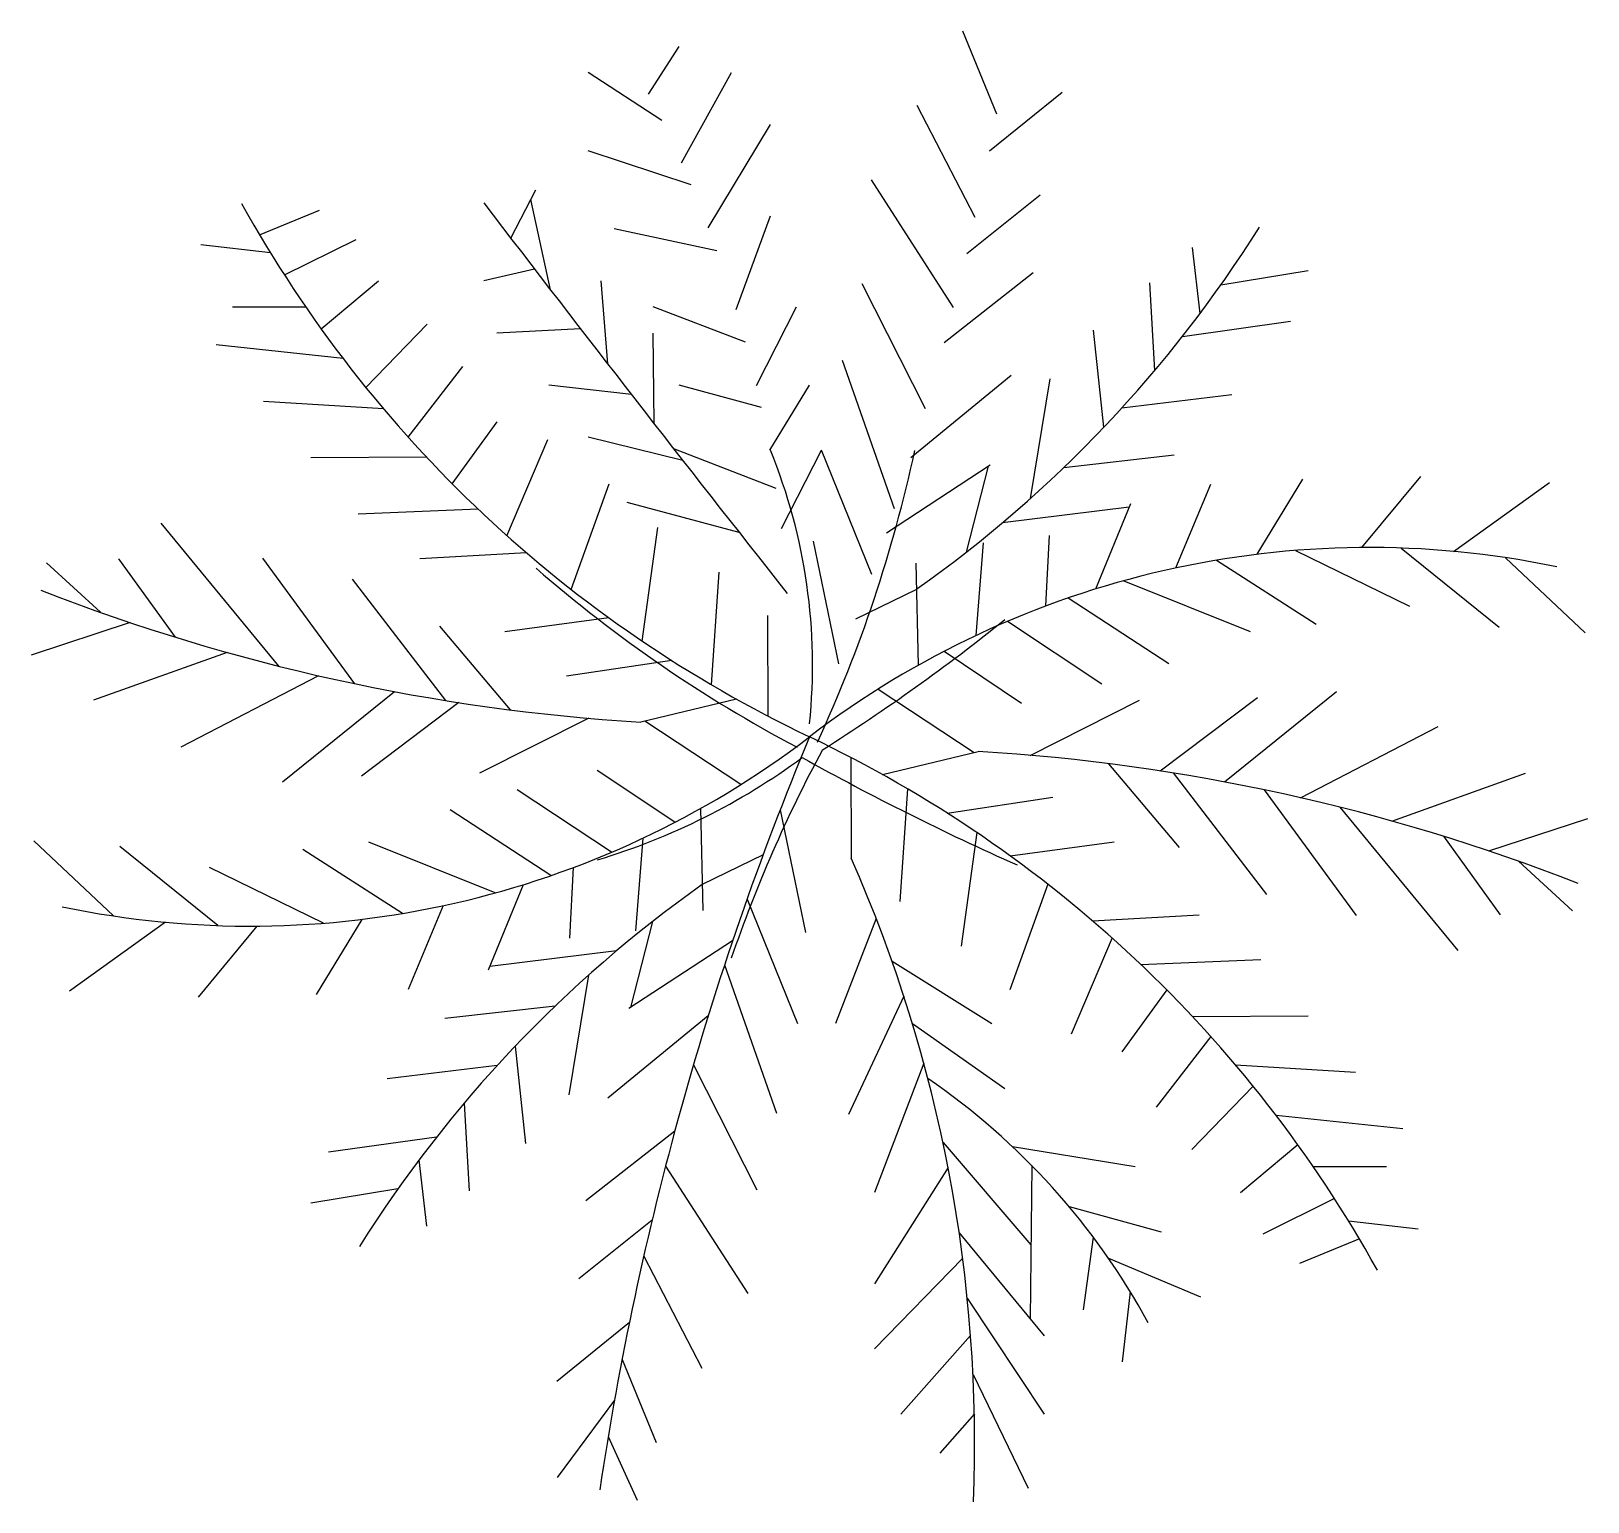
# Model space of a CAD drawing. Extents: x -2.12 to 2.09, y -2.02 to 1.95.
import ezdxf

# ---------------------------------------------------------------- set-up
doc = ezdxf.new("R2010")
doc.units = 0
doc.header["$MEASUREMENT"] = 0
doc.layers.get('0').update_dxf_attribs({"linetype": 'CONTINUOUS'})
doc.layers.add('ARVORE', color=2, linetype='CONTINUOUS')

# ---------------------------------------------------------------- blocks, each defined once
blk = doc.blocks.new('PALMEI')
for p, q in [((0.2196, 0.7817), (0.1759, 0.8879)), ((-0.2262, 0.8071), (-0.1869, 0.8682)), ((-0.2092, 0.7736), (-0.3035, 0.8349)), ((-0.1839, 0.7195), (-0.1202, 0.8349)), ((0.2102, 0.7346), (0.3029, 0.8099)), ((0.1919, 0.6495), (0.1174, 0.7926)), ((-0.1497, 0.6363), (-0.0702, 0.7682)), ((-0.1717, 0.6913), (-0.3035, 0.7349)), ((0.164, 0.5344), (0.0589, 0.6974)), ((-0.4023, 0.623), (-0.3702, 0.6849)), ((0.1812, 0.6035), (0.2747, 0.6785)), ((-0.7237, 0.6271), (-0.6472, 0.6588)), ((-0.3516, 0.5569), (-0.3768, 0.6723)), ((-0.1141, 0.5317), (-0.0702, 0.6516)), ((-0.692, 0.5759), (-0.6003, 0.6212)), ((-0.1388, 0.6068), (-0.2702, 0.6349)), ((-0.7098, 0.6041), (-0.7988, 0.6144)), ((0.4794, 0.5264), (0.4696, 0.6112)), ((-0.372, 0.5835), (-0.4369, 0.5682)), ((0.1521, 0.4895), (0.266, 0.5789)), ((0.5062, 0.5633), (0.6176, 0.5816)), ((-0.6451, 0.5069), (-0.5714, 0.5685)), ((-0.2783, 0.462), (-0.2869, 0.5682)), ((0.1282, 0.4046), (0.0472, 0.5645)), ((0.4215, 0.4537), (0.4154, 0.5658)), ((-0.6647, 0.5348), (-0.7584, 0.5347)), ((-0.102, 0.4898), (-0.2202, 0.5349)), ((-0.088, 0.4346), (-0.0369, 0.5349)), ((-0.5878, 0.4318), (-0.5094, 0.5129)), ((-0.3131, 0.507), (-0.4202, 0.5016)), ((-0.2191, 0.3858), (-0.2202, 0.5016)), ((0.3565, 0.381), (0.3432, 0.5052)), ((0.4568, 0.497), (0.5951, 0.5166)), ((-0.617, 0.469), (-0.7794, 0.4863)), ((-0.5338, 0.3685), (-0.4639, 0.4587)), ((0.0884, 0.2767), (0.0219, 0.4664)), ((0.1093, 0.3421), (0.2378, 0.4475)), ((0.2626, 0.2899), (0.2876, 0.4431)), ((-0.2478, 0.4227), (-0.3535, 0.4349)), ((-0.0816, 0.4063), (-0.1869, 0.4349)), ((-0.0708, 0.3515), (-0.0202, 0.4349)), ((0.3794, 0.4057), (0.52, 0.4228)), ((-0.5652, 0.4045), (-0.7188, 0.4141)), ((-0.4775, 0.3088), (-0.4199, 0.3879)), ((-0.4073, 0.2422), (-0.355, 0.3655)), ((-0.1822, 0.3385), (-0.3035, 0.3682)), ((-0.5102, 0.3427), (-0.6582, 0.3418)), ((-0.0628, 0.3027), (-0.1939, 0.3534)), ((-0.056, 0.2513), (-0.0049, 0.3516)), ((0.0596, 0.1924), (-0.0049, 0.3516)), ((0.3053, 0.3296), (0.4463, 0.3456)), ((0.0782, 0.2459), (0.211, 0.3327)), ((0.1806, 0.2213), (0.2086, 0.3312)), ((-0.3251, 0.1735), (-0.2763, 0.3084)), ((0.4485, 0.201), (0.4932, 0.308)), ((0.5525, 0.2184), (0.6109, 0.3145)), ((0.6866, 0.2271), (0.7618, 0.318)), ((0.8036, 0.2222), (0.9267, 0.3102)), ((-0.1101, 0.2464), (-0.2535, 0.2849)), ((0.2268, 0.2589), (0.3889, 0.279)), ((0.3461, 0.1742), (0.3907, 0.2835)), ((-0.444, 0.2761), (-0.5976, 0.2696)), ((-0.6987, 0.075), (-0.8495, 0.2582)), ((-0.2344, 0.1074), (-0.2143, 0.2528)), ((0.2822, 0.1523), (0.2867, 0.2424)), ((-0.3823, 0.2203), (-0.5189, 0.2126)), ((0.0173, 0.0783), (-0.015, 0.2354)), ((0.1931, 0.1147), (0.2023, 0.2331)), ((0.6015, 0.2234), (0.7473, 0.152)), ((0.7367, 0.2264), (0.862, 0.1252)), ((-0.9274, 0.1442), (-0.9964, 0.2076)), ((-0.8312, 0.1122), (-0.9037, 0.2128)), ((-0.6018, 0.0527), (-0.7196, 0.2134)), ((0.1192, 0.0766), (0.1163, 0.2072)), ((0.5005, 0.2109), (0.6281, 0.1289)), ((0.8702, 0.2141), (0.9722, 0.1179)), ((-0.4854, 0.0312), (-0.6049, 0.1866)), ((-0.1457, 0.0514), (-0.1356, 0.1957)), ((0.3818, 0.1846), (0.5437, 0.1196)), ((0.0392, 0.1359), (0.1171, 0.174)), ((0.3106, 0.1625), (0.4397, 0.0785)), ((-0.073, 0.0112), (-0.0736, 0.1401)), ((-0.8893, 0.131), (-1.016, 0.0893)), ((-0.4026, 0.0193), (-0.493, 0.1266)), ((-0.277, 0.1372), (-0.41, 0.1194)), ((0.2333, 0.1327), (0.3538, 0.0525)), ((-0.7651, 0.0927), (-0.9363, 0.0316)), ((-0.1965, 0.0825), (-0.3313, 0.0623)), ((0.152, 0.0943), (0.2512, 0.0281)), ((-0.6483, 0.0629), (-0.8244, -0.0284)), ((-0.5511, 0.0426), (-0.6945, -0.0732)), ((0.0675, 0.0458), (0.1905, -0.0352)), ((0.5106, -0.0729), (0.6541, 0.043)), ((-0.4689, 0.0286), (-0.5934, -0.0653)), ((-0.1135, 0.033), (-0.2361, 0.0038)), ((0.2621, -0.0389), (0.4021, 0.0316)), ((0.4285, -0.0588), (0.553, 0.0351)), ((-0.3025, 0.0086), (-0.4426, -0.0618)), ((-0.1079, -0.0761), (-0.2309, 0.005)), ((0.6078, -0.0931), (0.784, -0.0018)), ((0.0731, -0.0632), (0.1956, -0.034)), ((-0.1924, -0.1245), (-0.2917, -0.0583)), ((0.0326, -0.0414), (0.0331, -0.1704)), ((0.3622, -0.0495), (0.4526, -0.1569)), ((0.445, -0.0614), (0.5644, -0.2168)), ((0.7246, -0.1229), (0.8959, -0.0618)), ((-0.2737, -0.1629), (-0.3942, -0.0828)), ((0.1053, -0.0816), (0.0952, -0.226)), ((0.1561, -0.1127), (0.2909, -0.0925)), ((0.5614, -0.083), (0.6792, -0.2436)), ((-0.351, -0.1927), (-0.4801, -0.1087)), ((-0.1597, -0.1069), (-0.1568, -0.2374)), ((-0.0578, -0.1085), (-0.0254, -0.2656)), ((0.6583, -0.1053), (0.8091, -0.2884)), ((0.194, -0.1376), (0.1738, -0.283)), ((0.8489, -0.1612), (0.9756, -0.1196)), ((-0.9106, -0.2444), (-1.0126, -0.1481)), ((-0.7771, -0.2567), (-0.9025, -0.1554)), ((-0.5409, -0.2411), (-0.6686, -0.1592)), ((-0.4222, -0.2149), (-0.5841, -0.1498)), ((-0.2336, -0.1449), (-0.2427, -0.2633)), ((0.2365, -0.1674), (0.3695, -0.1496)), ((0.7907, -0.1424), (0.8633, -0.243)), ((-0.0796, -0.1662), (-0.1575, -0.2043)), ((0.887, -0.1744), (0.9559, -0.2378)), ((-0.6419, -0.2536), (-0.7877, -0.1822)), ((-0.3226, -0.1825), (-0.3272, -0.2727)), ((-0.3865, -0.2044), (-0.4311, -0.3138)), ((0.2847, -0.2037), (0.2359, -0.3387)), ((-0.4889, -0.2312), (-0.5337, -0.3383)), ((-0.1001, -0.2227), (-0.0356, -0.3818)), ((-0.844, -0.2524), (-0.9671, -0.3405)), ((-0.7271, -0.2573), (-0.8022, -0.3482)), ((-0.5929, -0.2487), (-0.6513, -0.3447)), ((-0.221, -0.2515), (-0.2491, -0.3614)), ((0.0652, -0.2477), (0.0131, -0.3818)), ((0.3418, -0.2505), (0.4785, -0.2428)), ((-0.1186, -0.2762), (-0.2514, -0.363)), ((0.3668, -0.2725), (0.3146, -0.3957)), ((-0.2672, -0.2891), (-0.4293, -0.3092)), ((-0.1288, -0.3069), (-0.0623, -0.4966)), ((0.0854, -0.3023), (0.2131, -0.3818)), ((0.4035, -0.3063), (0.5572, -0.2999)), ((-0.303, -0.3202), (-0.328, -0.4734)), ((0.1006, -0.3471), (0.0298, -0.4984)), ((0.437, -0.3391), (0.3795, -0.4182)), ((-0.3457, -0.3598), (-0.4868, -0.3758)), ((-0.1498, -0.3723), (-0.2782, -0.4777)), ((0.4697, -0.3729), (0.6178, -0.3721)), ((0.1116, -0.3822), (0.2298, -0.4651)), ((-0.3969, -0.4112), (-0.3836, -0.5354)), ((0.4934, -0.3988), (0.4235, -0.4889)), ((-0.4198, -0.4359), (-0.5604, -0.453)), ((-0.1687, -0.4348), (-0.0877, -0.5948)), ((0.1261, -0.4328), (0.0631, -0.5984)), ((0.5248, -0.4347), (0.6784, -0.4443)), ((0.5474, -0.462), (0.469, -0.5431)), ((-0.462, -0.4839), (-0.4558, -0.596)), ((0.5766, -0.4992), (0.739, -0.5165)), ((-0.4973, -0.5273), (-0.6356, -0.5468)), ((-0.1925, -0.5197), (-0.3064, -0.6091)), ((0.1507, -0.5344), (0.2631, -0.6651)), ((0.6047, -0.5371), (0.531, -0.5987)), ((-0.5198, -0.5566), (-0.51, -0.6415)), ((0.2393, -0.5394), (0.3965, -0.5651)), ((-0.2044, -0.5647), (-0.0993, -0.7276)), ((0.1571, -0.5663), (0.0631, -0.7151)), ((0.2643, -0.5639), (0.262, -0.7601)), ((0.6243, -0.565), (0.718, -0.5649)), ((-0.5467, -0.5935), (-0.658, -0.6118)), ((0.3118, -0.6162), (0.4298, -0.6484)), ((0.6516, -0.6061), (0.5599, -0.6514)), ((-0.2216, -0.6337), (-0.3151, -0.7087)), ((0.6694, -0.6343), (0.7584, -0.6447)), ((0.1713, -0.6497), (0.2798, -0.7818)), ((0.3428, -0.6554), (0.3298, -0.7484)), ((0.6833, -0.6574), (0.6068, -0.689)), ((-0.2323, -0.6798), (-0.1578, -0.8229)), ((0.1758, -0.6823), (0.0631, -0.7984)), ((0.3622, -0.6824), (0.4798, -0.7318)), ((0.1817, -0.7333), (0.2798, -0.8818)), ((0.3902, -0.7254), (0.3798, -0.8151)), ((-0.2507, -0.7648), (-0.3433, -0.8401)), ((0.1859, -0.7813), (0.0965, -0.8818)), ((-0.26, -0.8119), (-0.2163, -0.9181)), ((0.189, -0.8313), (0.2595, -0.9765)), ((-0.2697, -0.8641), (-0.3429, -0.9629)), ((0.1907, -0.8816), (0.1465, -0.9318)), ((-0.2777, -0.9105), (-0.2407, -0.9918))]:
    blk.add_line(p, q)
for centre, radius, start, end in [((0.681, 1.4594), 1.6327, 209.013, 244.5649), ((29.0902, 23.2089), 37.1475, 217.35778, 218.3338), ((-0.822, 1.502), 1.6264, 305.2651, 327.8782), ((-0.7452, 0.0766), 0.7289, 354.0939, 22.1663), ((-1.6366, 0.7275), 1.791, 335.2614, 347.8687), ((0.6955, -0.9512), 1.1783, 78.2366, 127.4012), ((0.7862, 1.5275), 1.7599, 228.9337, 242.1447), ((-0.0859, 2.5159), 2.5166, 248.6108, 266.5795), ((-1.3869, 2.1516), 2.5847, 302.3578, 308.7175), ((-0.7359, 0.9209), 1.1783, 258.2366, 307.4012), ((3.7443, -1.5826), 4.0778, 157.3939, 171.484), ((-0.7215, -1.4896), 1.6327, 29.013, 64.5649), ((1.5381, -0.8651), 1.7525, 151.607, 161.1343), ((0.0455, -2.5461), 2.5166, 68.6108, 86.5795), ((-0.5393, 0.6506), 0.8597, 286.7619, 306.3682), ((1.6625, 2.9989), 3.4797, 240.9035, 245.9664), ((-1.6654, -0.9197), 1.8564, 357.7013, 23.8056), ((0.7815, -1.5322), 1.6264, 125.2651, 147.8782), ((-0.3781, -1.1948), 0.9004, 28.5052, 55.5439)]:
    blk.add_arc(centre, radius, start, end)

msp = doc.modelspace()

# ---------------------------------------------------------------- block references
at = {"layer": 'ARVORE', "xscale": 2.112, "yscale": 2.112, "zscale": 2.112}
msp.add_blockref('PALMEI', (0.0297, 0.0783), dxfattribs=at)

doc.saveas('drawing.dxf')
